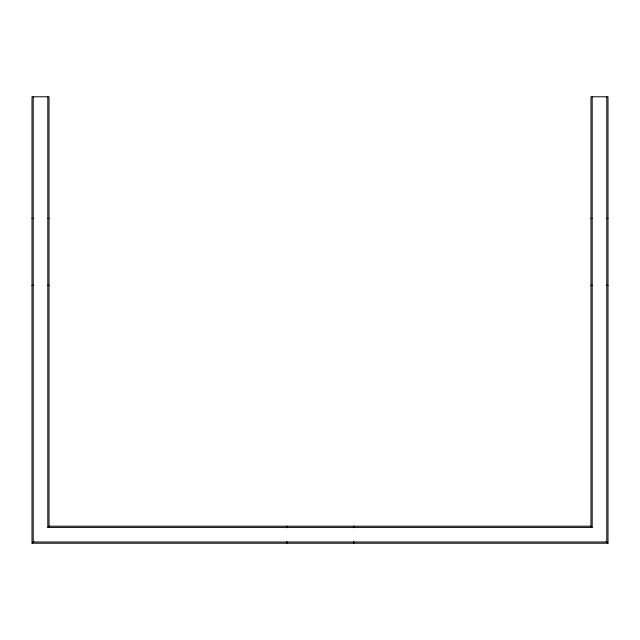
<?xml version="1.0" encoding="UTF-8"?>
<svg xmlns="http://www.w3.org/2000/svg" width="640" height="640" viewBox="0 0 640 640"><rect width="100%" height="100%" fill="white"/><g stroke="black" fill="none" stroke-linecap="round" stroke-linejoin="round"><path stroke-width="0.96" d="M47.816 96.776L47.816 527.408L49.032 526.192L49.032 96.776L32 96.776L32 543.224L33.824 541.4M32 218.424L33.624 218.424M47.408 218.424L49.032 218.424M590.968 218.424L592.592 218.424M606.376 218.424L608 218.424M32 285.328L33.624 285.328M47.408 285.328L49.032 285.328M590.968 285.328L592.592 285.328M606.376 285.328L608 285.328M49.032 526.192L590.968 526.192L592.184 527.408L592.184 96.776M47.816 527.408L592.184 527.408M32 543.224L608 543.224L608 96.776L590.968 96.776L590.968 526.192M606.176 541.4L608 543.224M606.784 96.776L606.784 542.008L33.216 542.008L33.216 96.776M353.76 526.192L353.76 527.816M353.76 541.6L353.76 543.224M286.848 526.192L286.848 527.816M286.848 541.6L286.848 543.224"/></g></svg>
